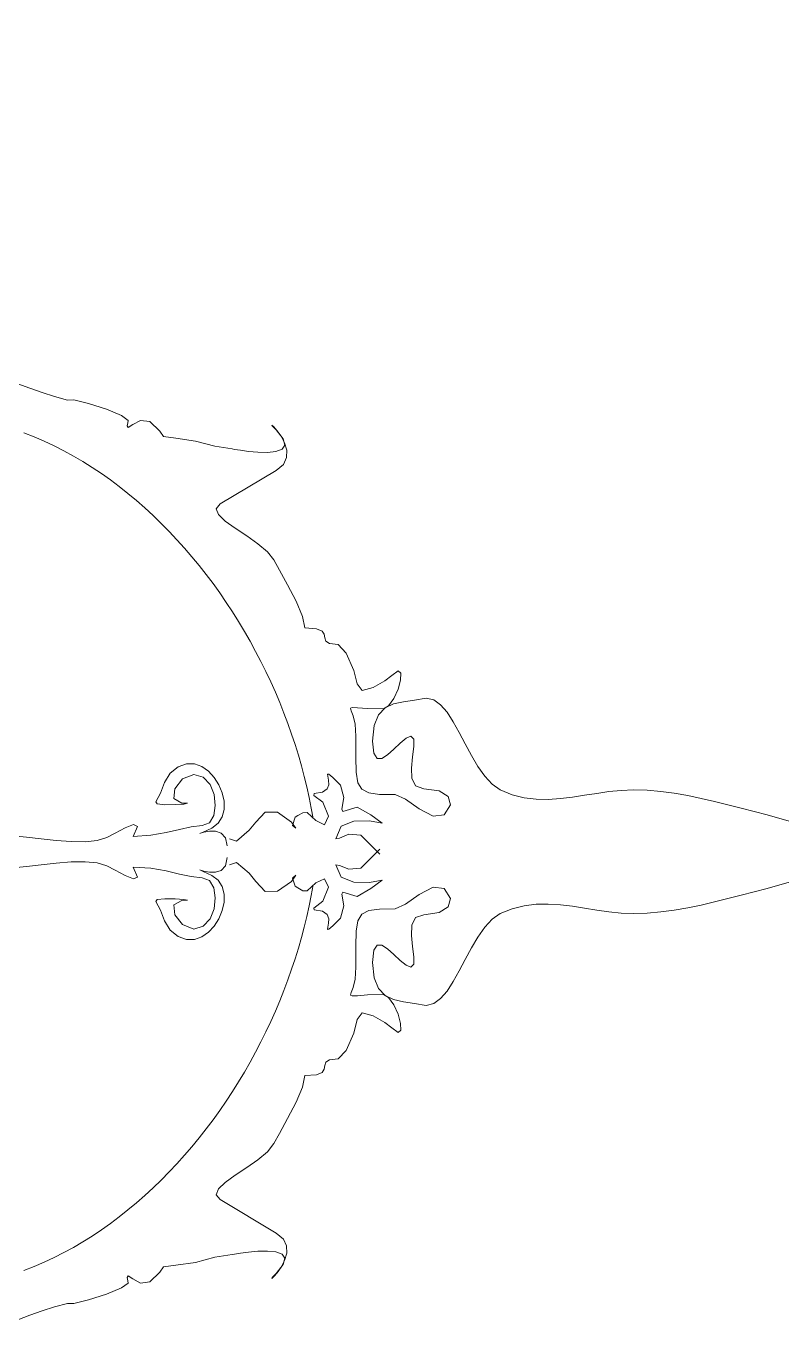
# Model space of a CAD drawing. Header units: centimetres. Extents: x -377343 to 693706, y 194584 to 813780.
# Drawn here: x 199308.8 to 199380.1, y 498018.2 to 498142.5 of the extents above; entities that cross this region are included whole.
import ezdxf

# ---------------------------------------------------------------- set-up
doc = ezdxf.new("R2010")
doc.units = ezdxf.units.CM
doc.layers.add('PIPA', color=11, linetype='Continuous')
doc.layers.add('TEXT', color=7, linetype='Continuous')

msp = doc.modelspace()

# ---------------------------------------------------------------- linework, layer by layer
at = {"layer": 'PIPA', "lineweight": 35, "extrusion": (0, 0.816497, 0.57735), "elevation": 193451.324}
msp.add_lwpolyline([(-421704.212, -325591.681), (-159560.265, -63447.734), (377343.333, -600351.331), (-158232.47, -1135927.133), (-693706.405, -600453.199), (-454216.825, -360963.619)], dxfattribs=at)
at = {"layer": 'TEXT', "color": 2, "linetype": 'Continuous', "lineweight": 13}
for p, q in [((199309.105, 498108.282), (199307.974, 498108.701)), ((199310.256, 498107.871), (199309.105, 498108.282)), ((199311.439, 498107.488), (199310.256, 498107.871)), ((199312.663, 498107.154), (199311.439, 498107.488)), ((199313.25, 498107.181), (199312.663, 498107.154)), ((199314.652, 498106.836), (199313.25, 498107.181)), ((199316.336, 498106.286), (199314.652, 498106.836)), ((199317.766, 498105.698), (199316.336, 498106.286)), ((199318.406, 498105.239), (199317.766, 498105.698)), ((199318.306, 498104.714), (199318.356, 498105.014)), ((199318.406, 498104.564), (199318.306, 498104.714)), ((199318.356, 498105.014), (199318.406, 498105.239)), ((199318.832, 498104.835), (199318.406, 498104.564)), ((199319.557, 498105.231), (199318.832, 498104.835)), ((199320.433, 498105.127), (199319.557, 498105.231)), ((199321.376, 498104.217), (199320.433, 498105.127)), ((199332.15, 498104.625), (199331.969, 498104.794)), ((199331.969, 498104.794), (199332.014, 498104.715)), ((199332.014, 498104.715), (199332.369, 498104.338)), ((199309.505, 498103.674), (199308.547, 498104.049)), ((199309.505, 498103.674), (199308.547, 498104.049)), ((199310.451, 498103.267), (199309.505, 498103.674)), ((199310.451, 498103.267), (199309.505, 498103.674)), ((199321.743, 498103.709), (199321.376, 498104.217)), ((199322.91, 498103.55), (199321.743, 498103.709)), ((199324.758, 498103.287), (199322.91, 498103.55)), ((199332.467, 498104.256), (199332.15, 498104.625)), ((199332.369, 498104.338), (199333.049, 498103.494)), ((199332.834, 498103.733), (199332.467, 498104.256)), ((199333.164, 498103.106), (199332.834, 498103.733)), ((199333.049, 498103.494), (199333.201, 498102.897)), ((199311.384, 498102.83), (199310.451, 498103.267)), ((199311.384, 498102.83), (199310.451, 498103.267)), ((199312.305, 498102.363), (199311.384, 498102.83)), ((199312.305, 498102.363), (199311.384, 498102.83)), ((199313.212, 498101.867), (199312.305, 498102.363)), ((199313.212, 498101.867), (199312.305, 498102.363)), ((199326.581, 498102.799), (199324.758, 498103.287)), ((199328.203, 498102.537), (199326.581, 498102.799)), ((199328.435, 498102.499), (199328.203, 498102.537)), ((199328.993, 498102.411), (199328.435, 498102.499)), ((199329.77, 498102.309), (199328.993, 498102.411)), ((199330.659, 498102.23), (199329.77, 498102.309)), ((199331.553, 498102.213), (199330.659, 498102.23)), ((199332.346, 498102.293), (199331.553, 498102.213)), ((199332.931, 498102.509), (199332.346, 498102.293)), ((199333.201, 498102.897), (199332.931, 498102.509)), ((199333.37, 498102.422), (199333.164, 498103.106)), ((199333.364, 498101.73), (199333.37, 498102.422)), ((199314.107, 498101.344), (199313.212, 498101.867)), ((199314.107, 498101.344), (199313.212, 498101.867)), ((199314.988, 498100.793), (199314.107, 498101.344)), ((199314.988, 498100.793), (199314.107, 498101.344)), ((199332.369, 498100.51), (199333.06, 498101.076)), ((199333.06, 498101.076), (199333.364, 498101.73)), ((199315.856, 498100.216), (199314.988, 498100.793)), ((199315.856, 498100.216), (199314.988, 498100.793)), ((199316.709, 498099.613), (199315.856, 498100.216)), ((199316.709, 498099.613), (199315.856, 498100.216)), ((199327.077, 498097.357), (199332.369, 498100.51)), ((199317.548, 498098.986), (199316.709, 498099.613)), ((199317.548, 498098.986), (199316.709, 498099.613)), ((199318.373, 498098.334), (199317.548, 498098.986)), ((199318.373, 498098.334), (199317.548, 498098.986)), ((199319.183, 498097.659), (199318.373, 498098.334)), ((199319.183, 498097.659), (199318.373, 498098.334)), ((199319.978, 498096.962), (199319.183, 498097.659)), ((199319.978, 498096.962), (199319.183, 498097.659)), ((199326.703, 498096.889), (199327.077, 498097.357)), ((199320.757, 498096.244), (199319.978, 498096.962)), ((199320.757, 498096.244), (199319.978, 498096.962)), ((199321.521, 498095.504), (199320.757, 498096.244)), ((199321.521, 498095.504), (199320.757, 498096.244)), ((199326.919, 498096.34), (199326.703, 498096.889)), ((199327.572, 498095.722), (199326.919, 498096.34)), ((199322.269, 498094.745), (199321.521, 498095.504)), ((199322.269, 498094.745), (199321.521, 498095.504)), ((199328.513, 498095.048), (199327.572, 498095.722)), ((199329.591, 498094.333), (199328.513, 498095.048)), ((199323.001, 498093.967), (199322.269, 498094.745)), ((199323.001, 498093.967), (199322.269, 498094.745)), ((199323.717, 498093.17), (199323.001, 498093.967)), ((199323.717, 498093.17), (199323.001, 498093.967)), ((199330.656, 498093.588), (199329.591, 498094.333)), ((199331.557, 498092.827), (199330.656, 498093.588)), ((199324.415, 498092.355), (199323.717, 498093.17)), ((199324.415, 498092.355), (199323.717, 498093.17)), ((199325.097, 498091.524), (199324.415, 498092.355)), ((199325.097, 498091.524), (199324.415, 498092.355)), ((199332.144, 498092.064), (199331.557, 498092.827)), ((199325.762, 498090.677), (199325.097, 498091.524)), ((199325.762, 498090.677), (199325.097, 498091.524)), ((199332.676, 498091.094), (199332.144, 498092.064)), ((199333.45, 498089.708), (199332.676, 498091.094)), ((199326.41, 498089.814), (199325.762, 498090.677)), ((199326.41, 498089.814), (199325.762, 498090.677)), ((199327.039, 498088.937), (199326.41, 498089.814)), ((199327.039, 498088.937), (199326.41, 498089.814)), ((199327.651, 498088.047), (199327.039, 498088.937)), ((199327.651, 498088.047), (199327.039, 498088.937)), ((199334.252, 498088.165), (199333.45, 498089.708)), ((199328.244, 498087.144), (199327.651, 498088.047)), ((199328.244, 498087.144), (199327.651, 498088.047)), ((199334.865, 498086.724), (199334.252, 498088.165)), ((199328.819, 498086.229), (199328.244, 498087.144)), ((199328.819, 498086.229), (199328.244, 498087.144)), ((199329.375, 498085.302), (199328.819, 498086.229)), ((199329.375, 498085.302), (199328.819, 498086.229)), ((199335.072, 498085.646), (199334.865, 498086.724)), ((199329.912, 498084.366), (199329.375, 498085.302)), ((199329.912, 498084.366), (199329.375, 498085.302)), ((199336.174, 498085.558), (199335.072, 498085.646)), ((199336.721, 498085.333), (199336.174, 498085.558)), ((199336.916, 498085.025), (199336.721, 498085.333)), ((199336.96, 498084.69), (199336.916, 498085.025)), ((199330.429, 498083.419), (199329.912, 498084.366)), ((199330.429, 498083.419), (199329.912, 498084.366)), ((199337.058, 498084.382), (199336.96, 498084.69)), ((199337.412, 498084.157), (199337.058, 498084.382)), ((199338.225, 498084.069), (199337.412, 498084.157)), ((199338.992, 498083.256), (199338.225, 498084.069)), ((199330.927, 498082.464), (199330.429, 498083.419)), ((199330.927, 498082.464), (199330.429, 498083.419)), ((199331.405, 498081.501), (199330.927, 498082.464)), ((199331.405, 498081.501), (199330.927, 498082.464)), ((199339.71, 498081.617), (199338.992, 498083.256)), ((199331.863, 498080.531), (199331.405, 498081.501)), ((199331.863, 498080.531), (199331.405, 498081.501)), ((199340.027, 498080.353), (199339.71, 498081.617)), ((199343.292, 498081.142), (199342.639, 498080.638)), ((199343.91, 498081.57), (199343.292, 498081.142)), ((199344.17, 498081.354), (199343.91, 498081.57)), ((199344.14, 498080.704), (199344.17, 498081.354)), ((199332.3, 498079.554), (199331.863, 498080.531)), ((199332.3, 498079.554), (199331.863, 498080.531)), ((199340.489, 498079.716), (199340.027, 498080.353)), ((199341.533, 498079.987), (199340.489, 498079.716)), ((199342.639, 498080.638), (199341.533, 498079.987)), ((199343.89, 498079.832), (199344.14, 498080.704)), ((199332.717, 498078.572), (199332.3, 498079.554)), ((199332.717, 498078.572), (199332.3, 498079.554)), ((199343.003, 498078.264), (199343.488, 498078.948)), ((199344.421, 498078.661), (199343.476, 498078.447)), ((199343.488, 498078.948), (199343.89, 498079.832)), ((199345.462, 498078.813), (199344.421, 498078.661)), ((199346.558, 498079.002), (199345.462, 498078.813)), ((199347.264, 498078.833), (199346.558, 498079.002)), ((199347.916, 498078.365), (199347.264, 498078.833)), ((199333.113, 498077.585), (199332.717, 498078.572)), ((199333.113, 498077.585), (199332.717, 498078.572)), ((199333.488, 498076.594), (199333.113, 498077.585)), ((199333.488, 498076.594), (199333.113, 498077.585)), ((199339.393, 498078.045), (199339.557, 498078.119)), ((199339.457, 498077.802), (199339.393, 498078.045)), ((199339.638, 498077.323), (199339.457, 498077.802)), ((199339.557, 498078.119), (199340.057, 498078.091)), ((199340.057, 498078.091), (199341.002, 498078.025)), ((199341.002, 498078.025), (199342.504, 498077.989)), ((199342.042, 498077.426), (199341.635, 498076.42)), ((199342.669, 498078.068), (199342.042, 498077.426)), ((199342.504, 498077.989), (199343.003, 498078.264)), ((199343.476, 498078.447), (199342.669, 498078.068)), ((199348.527, 498077.657), (199347.916, 498078.365)), ((199349.111, 498076.766), (199348.527, 498077.657)), ((199333.841, 498075.6), (199333.488, 498076.594)), ((199333.841, 498075.6), (199333.488, 498076.594)), ((199339.827, 498076.544), (199339.638, 498077.323)), ((199339.914, 498075.399), (199339.827, 498076.544)), ((199341.635, 498076.42), (199341.491, 498074.948)), ((199349.68, 498075.751), (199349.111, 498076.766)), ((199334.172, 498074.604), (199333.841, 498075.6)), ((199334.172, 498074.604), (199333.841, 498075.6)), ((199339.907, 498073.426), (199339.914, 498075.399)), ((199341.491, 498074.948), (199341.604, 498073.804)), ((199344.103, 498074.758), (199344.648, 498075.213)), ((199344.648, 498075.213), (199345.094, 498075.399)), ((199345.094, 498075.399), (199345.387, 498075.124)), ((199345.387, 498075.124), (199345.399, 498074.416)), ((199350.249, 498074.671), (199349.68, 498075.751)), ((199334.482, 498073.606), (199334.172, 498074.604)), ((199334.482, 498073.606), (199334.172, 498074.604)), ((199341.604, 498073.804), (199341.911, 498073.308)), ((199342.363, 498073.309), (199342.912, 498073.653)), ((199342.912, 498073.653), (199343.508, 498074.187)), ((199343.508, 498074.187), (199344.103, 498074.758)), ((199345.399, 498074.416), (199345.274, 498073.448)), ((199350.83, 498073.584), (199350.249, 498074.671)), ((199323.13, 498072.511), (199322.347, 498071.908)), ((199323.13, 498072.511), (199322.347, 498071.908)), ((199323.904, 498072.789), (199323.13, 498072.511)), ((199323.904, 498072.789), (199323.13, 498072.511)), ((199324.652, 498072.785), (199323.904, 498072.789)), ((199324.652, 498072.785), (199323.904, 498072.789)), ((199325.352, 498072.543), (199324.652, 498072.785)), ((199325.352, 498072.543), (199324.652, 498072.785)), ((199325.985, 498072.105), (199325.352, 498072.543)), ((199325.985, 498072.105), (199325.352, 498072.543)), ((199334.769, 498072.607), (199334.482, 498073.606)), ((199334.769, 498072.607), (199334.482, 498073.606)), ((199335.033, 498071.608), (199334.769, 498072.607)), ((199335.033, 498071.608), (199334.769, 498072.607)), ((199339.942, 498071.99), (199339.907, 498073.426)), ((199341.911, 498073.308), (199342.363, 498073.309)), ((199345.274, 498073.448), (199345.16, 498072.394)), ((199345.16, 498072.394), (199345.201, 498071.426)), ((199351.436, 498072.548), (199350.83, 498073.584)), ((199352.081, 498071.622), (199351.436, 498072.548)), ((199322.347, 498071.908), (199321.822, 498071.032)), ((199322.347, 498071.908), (199321.822, 498071.032)), ((199322.812, 498070.444), (199323.521, 498071.373)), ((199322.812, 498070.444), (199323.521, 498071.373)), ((199323.521, 498071.373), (199324.6, 498071.795)), ((199323.521, 498071.373), (199324.6, 498071.795)), ((199324.6, 498071.795), (199325.488, 498071.527)), ((199324.6, 498071.795), (199325.488, 498071.527)), ((199325.488, 498071.527), (199326.125, 498070.835)), ((199325.488, 498071.527), (199326.125, 498070.835)), ((199326.532, 498071.515), (199325.985, 498072.105)), ((199326.532, 498071.515), (199325.985, 498072.105)), ((199326.973, 498070.815), (199326.532, 498071.515)), ((199326.973, 498070.815), (199326.532, 498071.515)), ((199335.275, 498070.61), (199335.033, 498071.608)), ((199335.275, 498070.61), (199335.033, 498071.608)), ((199337.353, 498071.818), (199337.232, 498071.829)), ((199337.232, 498071.829), (199337.26, 498071.612)), ((199337.353, 498071.818), (199337.232, 498071.829)), ((199337.232, 498071.829), (199337.26, 498071.612)), ((199337.26, 498071.612), (199337.33, 498071.249)), ((199337.26, 498071.612), (199337.33, 498071.249)), ((199337.33, 498071.249), (199337.341, 498070.823)), ((199337.33, 498071.249), (199337.341, 498070.823)), ((199337.724, 498071.496), (199337.353, 498071.818)), ((199337.724, 498071.496), (199337.353, 498071.818)), ((199338.45, 498070.782), (199337.724, 498071.496)), ((199338.45, 498070.782), (199337.724, 498071.496)), ((199340.1, 498071.005), (199339.942, 498071.99)), ((199345.201, 498071.426), (199345.543, 498070.718)), ((199352.778, 498070.863), (199352.081, 498071.622)), ((199321.447, 498070.006), (199320.996, 498069.205)), ((199321.447, 498070.006), (199320.996, 498069.205)), ((199321.822, 498071.032), (199321.447, 498070.006)), ((199321.822, 498071.032), (199321.447, 498070.006)), ((199322.715, 498069.515), (199322.812, 498070.444)), ((199322.715, 498069.515), (199322.812, 498070.444)), ((199326.125, 498070.835), (199326.505, 498069.889)), ((199326.125, 498070.835), (199326.505, 498069.889)), ((199327.288, 498070.049), (199326.973, 498070.815)), ((199327.288, 498070.049), (199326.973, 498070.815)), ((199327.458, 498069.259), (199327.288, 498070.049)), ((199327.458, 498069.259), (199327.288, 498070.049)), ((199335.493, 498069.613), (199335.275, 498070.61)), ((199335.493, 498069.613), (199335.275, 498070.61)), ((199335.973, 498069.993), (199335.923, 498069.814)), ((199335.973, 498069.993), (199335.923, 498069.814)), ((199336.766, 498070.113), (199335.973, 498069.993)), ((199336.766, 498070.113), (199335.973, 498069.993)), ((199337.187, 498070.417), (199336.766, 498070.113)), ((199337.187, 498070.417), (199336.766, 498070.113)), ((199337.341, 498070.823), (199337.187, 498070.417)), ((199337.341, 498070.823), (199337.187, 498070.417)), ((199338.784, 498069.614), (199338.45, 498070.782)), ((199338.784, 498069.614), (199338.45, 498070.782)), ((199340.466, 498070.386), (199340.1, 498071.005)), ((199341.121, 498070.049), (199340.466, 498070.386)), ((199342.148, 498069.909), (199341.121, 498070.049)), ((199343.63, 498069.881), (199342.148, 498069.909)), ((199345.543, 498070.718), (199346.333, 498070.444)), ((199346.333, 498070.444), (199347.772, 498070.247)), ((199347.772, 498070.247), (199348.641, 498069.712)), ((199353.539, 498070.331), (199352.778, 498070.863)), ((199354.676, 498069.874), (199353.539, 498070.331)), ((199362.673, 498070.002), (199361.523, 498069.82)), ((199363.828, 498070.167), (199362.673, 498070.002)), ((199364.987, 498070.286), (199363.828, 498070.167)), ((199366.151, 498070.331), (199364.987, 498070.286)), ((199367.435, 498070.292), (199366.151, 498070.331)), ((199368.717, 498070.183), (199367.435, 498070.292)), ((199369.996, 498070.012), (199368.717, 498070.183)), ((199371.272, 498069.791), (199369.996, 498070.012)), ((199320.996, 498069.205), (199321.133, 498069.001)), ((199320.996, 498069.205), (199321.133, 498069.001)), ((199321.133, 498069.001), (199321.864, 498068.926)), ((199321.133, 498069.001), (199321.864, 498068.926)), ((199321.864, 498068.926), (199322.826, 498068.938)), ((199321.864, 498068.926), (199322.826, 498068.938)), ((199323.474, 498069.092), (199322.715, 498069.515)), ((199323.474, 498069.092), (199322.715, 498069.515)), ((199322.826, 498068.938), (199323.657, 498068.997)), ((199322.826, 498068.938), (199323.657, 498068.997)), ((199323.994, 498069.062), (199323.474, 498069.092)), ((199323.994, 498069.062), (199323.474, 498069.092)), ((199323.657, 498068.997), (199323.994, 498069.062)), ((199323.657, 498068.997), (199323.994, 498069.062)), ((199326.626, 498068.859), (199326.482, 498067.913)), ((199326.626, 498068.859), (199326.482, 498067.913)), ((199326.505, 498069.889), (199326.626, 498068.859)), ((199326.505, 498069.889), (199326.626, 498068.859)), ((199327.463, 498068.489), (199327.458, 498069.259)), ((199327.463, 498068.489), (199327.458, 498069.259)), ((199335.689, 498068.619), (199335.493, 498069.613)), ((199335.689, 498068.619), (199335.493, 498069.613)), ((199335.923, 498069.814), (199336.774, 498069.159)), ((199335.923, 498069.814), (199336.774, 498069.159)), ((199336.774, 498069.159), (199337.324, 498067.854)), ((199336.774, 498069.159), (199337.324, 498067.854)), ((199338.567, 498068.496), (199338.784, 498069.614)), ((199338.567, 498068.496), (199338.784, 498069.614)), ((199340.039, 498068.713), (199338.675, 498068.304)), ((199340.039, 498068.713), (199338.675, 498068.304)), ((199341.328, 498067.971), (199340.039, 498068.713)), ((199341.328, 498067.971), (199340.039, 498068.713)), ((199344.589, 498069.439), (199343.63, 498069.881)), ((199345.896, 498068.544), (199344.589, 498069.439)), ((199348.835, 498068.924), (199348.247, 498067.966)), ((199348.641, 498069.712), (199348.835, 498068.924)), ((199355.813, 498069.591), (199354.676, 498069.874)), ((199356.951, 498069.454), (199355.813, 498069.591)), ((199358.09, 498069.436), (199356.951, 498069.454)), ((199359.231, 498069.509), (199358.09, 498069.436)), ((199360.375, 498069.646), (199359.231, 498069.509)), ((199361.523, 498069.82), (199360.375, 498069.646)), ((199372.542, 498069.529), (199371.272, 498069.791)), ((199373.805, 498069.237), (199372.542, 498069.529)), ((199375.06, 498068.924), (199373.805, 498069.237)), ((199376.306, 498068.602), (199375.06, 498068.924)), ((199326.482, 498067.913), (199326.071, 498067.221)), ((199326.482, 498067.913), (199326.071, 498067.221)), ((199326.898, 498067.18), (199327.282, 498067.782)), ((199326.898, 498067.18), (199327.282, 498067.782)), ((199327.282, 498067.782), (199327.463, 498068.489)), ((199327.282, 498067.782), (199327.463, 498068.489)), ((199331.331, 498068.242), (199330.455, 498067.291)), ((199331.331, 498068.242), (199330.455, 498067.291)), ((199332.507, 498068.217), (199331.331, 498068.242)), ((199332.507, 498068.217), (199331.331, 498068.242)), ((199333.833, 498067.291), (199332.507, 498068.217)), ((199333.833, 498067.291), (199332.507, 498068.217)), ((199334.171, 498067.741), (199333.933, 498066.974)), ((199334.171, 498067.741), (199333.933, 498066.974)), ((199334.413, 498067.908), (199334.171, 498067.741)), ((199334.413, 498067.908), (199334.171, 498067.741)), ((199334.905, 498068.175), (199334.413, 498067.908)), ((199334.905, 498068.175), (199334.413, 498067.908)), ((199335.297, 498068.192), (199334.905, 498068.175)), ((199335.297, 498068.192), (199334.905, 498068.175)), ((199336.123, 498067.428), (199335.297, 498068.192)), ((199336.123, 498067.428), (199335.297, 498068.192)), ((199335.86, 498067.629), (199335.689, 498068.619)), ((199335.86, 498067.629), (199335.689, 498068.619)), ((199336.949, 498067.041), (199336.123, 498067.428)), ((199336.949, 498067.041), (199336.123, 498067.428)), ((199337.324, 498067.854), (199336.949, 498067.041)), ((199337.324, 498067.854), (199336.949, 498067.041)), ((199338.675, 498068.304), (199338.567, 498068.496)), ((199338.675, 498068.304), (199338.567, 498068.496)), ((199342.391, 498067.178), (199341.328, 498067.971)), ((199342.391, 498067.178), (199341.328, 498067.971)), ((199347.225, 498067.838), (199345.896, 498068.544)), ((199348.247, 498067.966), (199347.225, 498067.838)), ((199377.54, 498068.279), (199376.306, 498068.602)), ((199378.763, 498067.966), (199377.54, 498068.279)), ((199391.825, 498064.25), (199378.763, 498067.966)), ((199317.167, 498066.239), (199316.379, 498065.827)), ((199317.167, 498066.239), (199316.379, 498065.827)), ((199318.111, 498066.742), (199317.167, 498066.239)), ((199318.111, 498066.742), (199317.167, 498066.239)), ((199318.909, 498067.051), (199318.111, 498066.742)), ((199318.909, 498067.051), (199318.111, 498066.742)), ((199318.857, 498065.94), (199319.258, 498066.879)), ((199318.857, 498065.94), (199319.258, 498066.879)), ((199319.258, 498066.879), (199318.909, 498067.051)), ((199319.258, 498066.879), (199318.909, 498067.051)), ((199321.983, 498066.296), (199320.541, 498066.045)), ((199321.983, 498066.296), (199320.541, 498066.045)), ((199323.235, 498066.596), (199321.983, 498066.296)), ((199323.235, 498066.596), (199321.983, 498066.296)), ((199324.352, 498066.848), (199323.235, 498066.596)), ((199324.352, 498066.848), (199323.235, 498066.596)), ((199325.388, 498066.953), (199324.352, 498066.848)), ((199325.388, 498066.953), (199324.352, 498066.848)), ((199325.156, 498066.216), (199325.479, 498066.351)), ((199325.156, 498066.216), (199325.479, 498066.351)), ((199325.217, 498066.24), (199325.156, 498066.216)), ((199325.217, 498066.24), (199325.156, 498066.216)), ((199325.555, 498066.338), (199325.217, 498066.24)), ((199325.555, 498066.338), (199325.217, 498066.24)), ((199326.071, 498067.221), (199325.388, 498066.953)), ((199326.071, 498067.221), (199325.388, 498066.953)), ((199325.479, 498066.351), (199326.289, 498066.728)), ((199325.479, 498066.351), (199326.289, 498066.728)), ((199326.067, 498066.429), (199325.555, 498066.338)), ((199326.067, 498066.429), (199325.555, 498066.338)), ((199326.647, 498066.427), (199326.067, 498066.429)), ((199326.647, 498066.427), (199326.067, 498066.429)), ((199326.289, 498066.728), (199326.898, 498067.18)), ((199326.289, 498066.728), (199326.898, 498067.18)), ((199327.192, 498066.251), (199326.647, 498066.427)), ((199327.192, 498066.251), (199326.647, 498066.427)), ((199327.595, 498065.816), (199327.192, 498066.251)), ((199327.595, 498065.816), (199327.192, 498066.251)), ((199329.813, 498066.532), (199328.62, 498065.497)), ((199329.813, 498066.532), (199328.62, 498065.497)), ((199330.455, 498067.291), (199329.813, 498066.532)), ((199330.455, 498067.291), (199329.813, 498066.532)), ((199334.221, 498066.707), (199333.833, 498067.291)), ((199334.221, 498066.707), (199333.833, 498067.291)), ((199333.933, 498066.974), (199334.221, 498066.707)), ((199333.933, 498066.974), (199334.221, 498066.707)), ((199338, 498065.714), (199338.512, 498066.893)), ((199338, 498065.714), (199338.512, 498066.893)), ((199338.512, 498066.893), (199339.731, 498067.375)), ((199338.512, 498066.893), (199339.731, 498067.375)), ((199339.731, 498067.375), (199341.183, 498067.393)), ((199339.731, 498067.375), (199341.183, 498067.393)), ((199341.183, 498067.393), (199342.391, 498067.178)), ((199341.183, 498067.393), (199342.391, 498067.178)), ((199308.778, 498065.874), (199307.524, 498066.001)), ((199308.778, 498065.874), (199307.524, 498066.001)), ((199310.16, 498065.714), (199308.778, 498065.874)), ((199310.16, 498065.714), (199308.778, 498065.874)), ((199311.594, 498065.559), (199310.16, 498065.714)), ((199311.594, 498065.559), (199310.16, 498065.714)), ((199313.006, 498065.453), (199311.594, 498065.559)), ((199313.006, 498065.453), (199311.594, 498065.559)), ((199314.324, 498065.435), (199313.006, 498065.453)), ((199314.324, 498065.435), (199313.006, 498065.453)), ((199315.473, 498065.546), (199314.324, 498065.435)), ((199315.473, 498065.546), (199314.324, 498065.435)), ((199316.379, 498065.827), (199315.473, 498065.546)), ((199316.379, 498065.827), (199315.473, 498065.546)), ((199320.541, 498066.045), (199318.857, 498065.94)), ((199320.541, 498066.045), (199318.857, 498065.94)), ((199327.753, 498065.039), (199327.595, 498065.816)), ((199327.753, 498065.039), (199327.595, 498065.816)), ((199328.62, 498065.497), (199327.978, 498065.714)), ((199328.62, 498065.497), (199327.978, 498065.714)), ((199338.363, 498065.777), (199338, 498065.714)), ((199338.363, 498065.777), (199338, 498065.714)), ((199339.251, 498066.14), (199338.363, 498065.777)), ((199339.251, 498066.14), (199338.363, 498065.777)), ((199340.364, 498066.052), (199339.251, 498066.14)), ((199340.364, 498066.052), (199339.251, 498066.14)), ((199342.166, 498064.25), (199340.364, 498066.052)), ((199342.166, 498064.25), (199340.364, 498066.052)), ((199327.753, 498063.942), (199327.595, 498063.165)), ((199327.753, 498063.942), (199327.595, 498063.165)), ((199342.166, 498064.731), (199340.364, 498062.929)), ((199342.166, 498064.731), (199340.364, 498062.929)), ((199391.825, 498064.731), (199378.763, 498061.015)), ((199308.778, 498063.107), (199307.524, 498062.98)), ((199308.778, 498063.107), (199307.524, 498062.98)), ((199310.16, 498063.267), (199308.778, 498063.107)), ((199310.16, 498063.267), (199308.778, 498063.107)), ((199311.594, 498063.422), (199310.16, 498063.267)), ((199311.594, 498063.422), (199310.16, 498063.267)), ((199313.006, 498063.528), (199311.594, 498063.422)), ((199313.006, 498063.528), (199311.594, 498063.422)), ((199314.324, 498063.547), (199313.006, 498063.528)), ((199314.324, 498063.547), (199313.006, 498063.528)), ((199315.473, 498063.436), (199314.324, 498063.547)), ((199315.473, 498063.436), (199314.324, 498063.547)), ((199316.379, 498063.154), (199315.473, 498063.436)), ((199316.379, 498063.154), (199315.473, 498063.436)), ((199317.167, 498062.743), (199316.379, 498063.154)), ((199317.167, 498062.743), (199316.379, 498063.154)), ((199318.111, 498062.239), (199317.167, 498062.743)), ((199318.111, 498062.239), (199317.167, 498062.743)), ((199318.857, 498063.042), (199319.258, 498062.102)), ((199318.857, 498063.042), (199319.258, 498062.102)), ((199320.541, 498062.936), (199318.857, 498063.042)), ((199320.541, 498062.936), (199318.857, 498063.042)), ((199321.983, 498062.685), (199320.541, 498062.936)), ((199321.983, 498062.685), (199320.541, 498062.936)), ((199323.235, 498062.385), (199321.983, 498062.685)), ((199323.235, 498062.385), (199321.983, 498062.685)), ((199325.217, 498062.741), (199325.156, 498062.765)), ((199325.156, 498062.765), (199325.479, 498062.63)), ((199325.217, 498062.741), (199325.156, 498062.765)), ((199325.156, 498062.765), (199325.479, 498062.63)), ((199325.555, 498062.643), (199325.217, 498062.741)), ((199325.555, 498062.643), (199325.217, 498062.741)), ((199325.479, 498062.63), (199326.289, 498062.253)), ((199325.479, 498062.63), (199326.289, 498062.253)), ((199326.067, 498062.552), (199325.555, 498062.643)), ((199326.067, 498062.552), (199325.555, 498062.643)), ((199326.647, 498062.554), (199326.067, 498062.552)), ((199326.647, 498062.554), (199326.067, 498062.552)), ((199327.192, 498062.73), (199326.647, 498062.554)), ((199327.192, 498062.73), (199326.647, 498062.554)), ((199327.595, 498063.165), (199327.192, 498062.73)), ((199327.595, 498063.165), (199327.192, 498062.73)), ((199328.62, 498063.484), (199327.978, 498063.267)), ((199328.62, 498063.484), (199327.978, 498063.267)), ((199329.813, 498062.449), (199328.62, 498063.484)), ((199329.813, 498062.449), (199328.62, 498063.484)), ((199330.455, 498061.69), (199329.813, 498062.449)), ((199330.455, 498061.69), (199329.813, 498062.449)), ((199338.363, 498063.204), (199338, 498063.267)), ((199338.363, 498063.204), (199338, 498063.267)), ((199338, 498063.267), (199338.512, 498062.088)), ((199338, 498063.267), (199338.512, 498062.088)), ((199339.251, 498062.841), (199338.363, 498063.204)), ((199339.251, 498062.841), (199338.363, 498063.204)), ((199340.364, 498062.929), (199339.251, 498062.841)), ((199340.364, 498062.929), (199339.251, 498062.841)), ((199318.909, 498061.93), (199318.111, 498062.239)), ((199318.909, 498061.93), (199318.111, 498062.239)), ((199319.258, 498062.102), (199318.909, 498061.93)), ((199319.258, 498062.102), (199318.909, 498061.93)), ((199324.352, 498062.134), (199323.235, 498062.385)), ((199324.352, 498062.134), (199323.235, 498062.385)), ((199325.388, 498062.028), (199324.352, 498062.134)), ((199325.388, 498062.028), (199324.352, 498062.134)), ((199326.071, 498061.76), (199325.388, 498062.028)), ((199326.071, 498061.76), (199325.388, 498062.028)), ((199326.482, 498061.068), (199326.071, 498061.76)), ((199326.482, 498061.068), (199326.071, 498061.76)), ((199326.289, 498062.253), (199326.898, 498061.801)), ((199326.289, 498062.253), (199326.898, 498061.801)), ((199326.898, 498061.801), (199327.282, 498061.199)), ((199326.898, 498061.801), (199327.282, 498061.199)), ((199331.331, 498060.739), (199330.455, 498061.69)), ((199331.331, 498060.739), (199330.455, 498061.69)), ((199333.833, 498061.69), (199332.507, 498060.764)), ((199333.833, 498061.69), (199332.507, 498060.764)), ((199334.221, 498062.274), (199333.833, 498061.69)), ((199334.221, 498062.274), (199333.833, 498061.69)), ((199333.933, 498062.007), (199334.221, 498062.274)), ((199333.933, 498062.007), (199334.221, 498062.274)), ((199334.171, 498061.24), (199333.933, 498062.007)), ((199334.171, 498061.24), (199333.933, 498062.007)), ((199334.413, 498061.073), (199334.171, 498061.24)), ((199334.413, 498061.073), (199334.171, 498061.24)), ((199336.123, 498061.553), (199335.297, 498060.789)), ((199336.123, 498061.553), (199335.297, 498060.789)), ((199335.86, 498061.353), (199335.689, 498060.362)), ((199335.86, 498061.353), (199335.689, 498060.362)), ((199336.949, 498061.941), (199336.123, 498061.553)), ((199336.949, 498061.941), (199336.123, 498061.553)), ((199337.324, 498061.127), (199336.949, 498061.941)), ((199337.324, 498061.127), (199336.949, 498061.941)), ((199338.512, 498062.088), (199339.731, 498061.606)), ((199338.512, 498062.088), (199339.731, 498061.606)), ((199339.731, 498061.606), (199341.183, 498061.588)), ((199339.731, 498061.606), (199341.183, 498061.588)), ((199341.183, 498061.588), (199342.391, 498061.803)), ((199341.183, 498061.588), (199342.391, 498061.803)), ((199342.391, 498061.803), (199341.328, 498061.011)), ((199342.391, 498061.803), (199341.328, 498061.011)), ((199320.996, 498059.776), (199321.133, 498059.98)), ((199320.996, 498059.776), (199321.133, 498059.98)), ((199321.133, 498059.98), (199321.864, 498060.055)), ((199321.133, 498059.98), (199321.864, 498060.055)), ((199321.864, 498060.055), (199322.826, 498060.043)), ((199321.864, 498060.055), (199322.826, 498060.043)), ((199322.826, 498060.043), (199323.657, 498059.985)), ((199322.826, 498060.043), (199323.657, 498059.985)), ((199323.657, 498059.985), (199323.994, 498059.919)), ((199323.657, 498059.985), (199323.994, 498059.919)), ((199326.626, 498060.122), (199326.482, 498061.068)), ((199326.626, 498060.122), (199326.482, 498061.068)), ((199326.505, 498059.092), (199326.626, 498060.122)), ((199326.505, 498059.092), (199326.626, 498060.122)), ((199327.282, 498061.199), (199327.463, 498060.492)), ((199327.282, 498061.199), (199327.463, 498060.492)), ((199327.463, 498060.492), (199327.458, 498059.722)), ((199327.463, 498060.492), (199327.458, 498059.722)), ((199332.507, 498060.764), (199331.331, 498060.739)), ((199332.507, 498060.764), (199331.331, 498060.739)), ((199334.905, 498060.806), (199334.413, 498061.073)), ((199334.905, 498060.806), (199334.413, 498061.073)), ((199335.297, 498060.789), (199334.905, 498060.806)), ((199335.297, 498060.789), (199334.905, 498060.806)), ((199335.689, 498060.362), (199335.493, 498059.368)), ((199335.689, 498060.362), (199335.493, 498059.368)), ((199336.774, 498059.822), (199337.324, 498061.127)), ((199336.774, 498059.822), (199337.324, 498061.127)), ((199338.675, 498060.677), (199338.567, 498060.485)), ((199338.675, 498060.677), (199338.567, 498060.485)), ((199338.567, 498060.485), (199338.784, 498059.367)), ((199338.567, 498060.485), (199338.784, 498059.367)), ((199340.039, 498060.268), (199338.675, 498060.677)), ((199340.039, 498060.268), (199338.675, 498060.677)), ((199341.328, 498061.011), (199340.039, 498060.268)), ((199341.328, 498061.011), (199340.039, 498060.268)), ((199345.896, 498060.438), (199344.589, 498059.542)), ((199347.225, 498061.143), (199345.896, 498060.438)), ((199348.247, 498061.015), (199347.225, 498061.143)), ((199348.835, 498060.058), (199348.247, 498061.015)), ((199348.641, 498059.269), (199348.835, 498060.058)), ((199375.06, 498060.057), (199373.805, 498059.745)), ((199376.306, 498060.38), (199375.06, 498060.057)), ((199377.54, 498060.702), (199376.306, 498060.38)), ((199378.763, 498061.015), (199377.54, 498060.702)), ((199321.447, 498058.975), (199320.996, 498059.776)), ((199321.447, 498058.975), (199320.996, 498059.776)), ((199321.822, 498057.949), (199321.447, 498058.975)), ((199321.822, 498057.949), (199321.447, 498058.975)), ((199323.474, 498059.889), (199322.715, 498059.466)), ((199323.474, 498059.889), (199322.715, 498059.466)), ((199322.715, 498059.466), (199322.812, 498058.537)), ((199322.715, 498059.466), (199322.812, 498058.537)), ((199323.994, 498059.919), (199323.474, 498059.889)), ((199323.994, 498059.919), (199323.474, 498059.889)), ((199326.125, 498058.146), (199326.505, 498059.092)), ((199326.125, 498058.146), (199326.505, 498059.092)), ((199327.288, 498058.933), (199326.973, 498058.166)), ((199327.288, 498058.933), (199326.973, 498058.166)), ((199327.458, 498059.722), (199327.288, 498058.933)), ((199327.458, 498059.722), (199327.288, 498058.933)), ((199335.493, 498059.368), (199335.275, 498058.371)), ((199335.493, 498059.368), (199335.275, 498058.371)), ((199335.923, 498059.167), (199336.774, 498059.822)), ((199335.923, 498059.167), (199336.774, 498059.822)), ((199335.973, 498058.988), (199335.923, 498059.167)), ((199335.973, 498058.988), (199335.923, 498059.167)), ((199336.766, 498058.868), (199335.973, 498058.988)), ((199336.766, 498058.868), (199335.973, 498058.988)), ((199337.187, 498058.564), (199336.766, 498058.868)), ((199337.187, 498058.564), (199336.766, 498058.868)), ((199338.784, 498059.367), (199338.45, 498058.2)), ((199338.784, 498059.367), (199338.45, 498058.2)), ((199341.121, 498058.932), (199340.466, 498058.595)), ((199342.148, 498059.073), (199341.121, 498058.932)), ((199343.63, 498059.1), (199342.148, 498059.073)), ((199344.589, 498059.542), (199343.63, 498059.1)), ((199346.333, 498058.537), (199347.772, 498058.734)), ((199347.772, 498058.734), (199348.641, 498059.269)), ((199354.676, 498059.107), (199353.539, 498058.65)), ((199355.813, 498059.39), (199354.676, 498059.107)), ((199356.951, 498059.527), (199355.813, 498059.39)), ((199358.09, 498059.545), (199356.951, 498059.527)), ((199359.231, 498059.472), (199358.09, 498059.545)), ((199360.375, 498059.335), (199359.231, 498059.472)), ((199361.523, 498059.162), (199360.375, 498059.335)), ((199362.673, 498058.979), (199361.523, 498059.162)), ((199363.828, 498058.814), (199362.673, 498058.979)), ((199364.987, 498058.696), (199363.828, 498058.814)), ((199368.717, 498058.799), (199367.435, 498058.689)), ((199369.996, 498058.969), (199368.717, 498058.799)), ((199371.272, 498059.191), (199369.996, 498058.969)), ((199372.542, 498059.452), (199371.272, 498059.191)), ((199373.805, 498059.745), (199372.542, 498059.452)), ((199322.347, 498057.073), (199321.822, 498057.949)), ((199322.347, 498057.073), (199321.822, 498057.949)), ((199322.812, 498058.537), (199323.521, 498057.608)), ((199322.812, 498058.537), (199323.521, 498057.608)), ((199323.521, 498057.608), (199324.6, 498057.186)), ((199323.521, 498057.608), (199324.6, 498057.186)), ((199325.488, 498057.454), (199326.125, 498058.146)), ((199325.488, 498057.454), (199326.125, 498058.146)), ((199326.973, 498058.166), (199326.532, 498057.467)), ((199326.973, 498058.166), (199326.532, 498057.467)), ((199335.275, 498058.371), (199335.033, 498057.373)), ((199335.275, 498058.371), (199335.033, 498057.373)), ((199337.341, 498058.158), (199337.187, 498058.564)), ((199337.341, 498058.158), (199337.187, 498058.564)), ((199337.26, 498057.37), (199337.33, 498057.732)), ((199337.26, 498057.37), (199337.33, 498057.732)), ((199337.33, 498057.732), (199337.341, 498058.158)), ((199337.33, 498057.732), (199337.341, 498058.158)), ((199337.724, 498057.485), (199337.353, 498057.164)), ((199337.724, 498057.485), (199337.353, 498057.164)), ((199338.45, 498058.2), (199337.724, 498057.485)), ((199338.45, 498058.2), (199337.724, 498057.485)), ((199340.1, 498057.976), (199339.942, 498056.991)), ((199340.466, 498058.595), (199340.1, 498057.976)), ((199345.16, 498056.587), (199345.201, 498057.555)), ((199345.201, 498057.555), (199345.543, 498058.263)), ((199345.543, 498058.263), (199346.333, 498058.537)), ((199352.778, 498058.118), (199352.081, 498057.36)), ((199353.539, 498058.65), (199352.778, 498058.118)), ((199366.151, 498058.65), (199364.987, 498058.696)), ((199367.435, 498058.689), (199366.151, 498058.65)), ((199323.13, 498056.471), (199322.347, 498057.073)), ((199323.13, 498056.471), (199322.347, 498057.073)), ((199323.904, 498056.193), (199323.13, 498056.471)), ((199323.904, 498056.193), (199323.13, 498056.471)), ((199324.6, 498057.186), (199325.488, 498057.454)), ((199324.6, 498057.186), (199325.488, 498057.454)), ((199325.352, 498056.438), (199324.652, 498056.196)), ((199325.352, 498056.438), (199324.652, 498056.196)), ((199325.985, 498056.876), (199325.352, 498056.438)), ((199325.985, 498056.876), (199325.352, 498056.438)), ((199326.532, 498057.467), (199325.985, 498056.876)), ((199326.532, 498057.467), (199325.985, 498056.876)), ((199334.769, 498056.375), (199334.482, 498055.376)), ((199334.769, 498056.375), (199334.482, 498055.376)), ((199335.033, 498057.373), (199334.769, 498056.375)), ((199335.033, 498057.373), (199334.769, 498056.375)), ((199337.232, 498057.153), (199337.26, 498057.37)), ((199337.232, 498057.153), (199337.26, 498057.37)), ((199337.353, 498057.164), (199337.232, 498057.153)), ((199337.353, 498057.164), (199337.232, 498057.153)), ((199339.942, 498056.991), (199339.907, 498055.555)), ((199345.274, 498055.533), (199345.16, 498056.587)), ((199351.436, 498056.433), (199350.83, 498055.398)), ((199352.081, 498057.36), (199351.436, 498056.433)), ((199324.652, 498056.196), (199323.904, 498056.193)), ((199324.652, 498056.196), (199323.904, 498056.193)), ((199334.482, 498055.376), (199334.172, 498054.378)), ((199334.482, 498055.376), (199334.172, 498054.378)), ((199339.907, 498055.555), (199339.914, 498053.583)), ((199341.491, 498054.033), (199341.604, 498055.178)), ((199341.604, 498055.178), (199341.911, 498055.673)), ((199341.911, 498055.673), (199342.363, 498055.672)), ((199342.363, 498055.672), (199342.912, 498055.328)), ((199342.912, 498055.328), (199343.508, 498054.794)), ((199345.399, 498054.565), (199345.274, 498055.533)), ((199350.83, 498055.398), (199350.249, 498054.31)), ((199334.172, 498054.378), (199333.841, 498053.381)), ((199334.172, 498054.378), (199333.841, 498053.381)), ((199341.635, 498052.562), (199341.491, 498054.033)), ((199343.508, 498054.794), (199344.103, 498054.223)), ((199344.103, 498054.223), (199344.648, 498053.768)), ((199344.648, 498053.768), (199345.094, 498053.583)), ((199345.094, 498053.583), (199345.387, 498053.857)), ((199345.387, 498053.857), (199345.399, 498054.565)), ((199350.249, 498054.31), (199349.68, 498053.23)), ((199333.841, 498053.381), (199333.488, 498052.387)), ((199333.841, 498053.381), (199333.488, 498052.387)), ((199339.914, 498053.583), (199339.827, 498052.437)), ((199342.042, 498051.555), (199341.635, 498052.562)), ((199349.68, 498053.23), (199349.111, 498052.216)), ((199333.113, 498051.396), (199332.717, 498050.409)), ((199333.113, 498051.396), (199332.717, 498050.409)), ((199333.488, 498052.387), (199333.113, 498051.396)), ((199333.488, 498052.387), (199333.113, 498051.396)), ((199339.638, 498051.658), (199339.457, 498051.18)), ((199339.827, 498052.437), (199339.638, 498051.658)), ((199342.669, 498050.913), (199342.042, 498051.555)), ((199348.527, 498051.325), (199347.916, 498050.616)), ((199349.111, 498052.216), (199348.527, 498051.325)), ((199332.717, 498050.409), (199332.3, 498049.427)), ((199332.717, 498050.409), (199332.3, 498049.427)), ((199339.457, 498051.18), (199339.393, 498050.936)), ((199339.393, 498050.936), (199339.557, 498050.862)), ((199339.557, 498050.862), (199340.057, 498050.891)), ((199340.057, 498050.891), (199341.002, 498050.956)), ((199341.002, 498050.956), (199342.504, 498050.993)), ((199342.504, 498050.993), (199343.003, 498050.718)), ((199343.476, 498050.535), (199342.669, 498050.913)), ((199343.003, 498050.718), (199343.488, 498050.033)), ((199344.421, 498050.32), (199343.476, 498050.535)), ((199343.488, 498050.033), (199343.89, 498049.149)), ((199345.462, 498050.168), (199344.421, 498050.32)), ((199346.558, 498049.979), (199345.462, 498050.168)), ((199347.264, 498050.148), (199346.558, 498049.979)), ((199347.916, 498050.616), (199347.264, 498050.148)), ((199332.3, 498049.427), (199331.863, 498048.45)), ((199332.3, 498049.427), (199331.863, 498048.45)), ((199340.489, 498049.265), (199340.027, 498048.628)), ((199341.533, 498048.994), (199340.489, 498049.265)), ((199342.639, 498048.343), (199341.533, 498048.994)), ((199343.89, 498049.149), (199344.14, 498048.277)), ((199331.863, 498048.45), (199331.405, 498047.48)), ((199331.863, 498048.45), (199331.405, 498047.48)), ((199340.027, 498048.628), (199339.71, 498047.364)), ((199343.292, 498047.84), (199342.639, 498048.343)), ((199343.91, 498047.412), (199343.292, 498047.84)), ((199344.17, 498047.628), (199343.91, 498047.412)), ((199344.14, 498048.277), (199344.17, 498047.628)), ((199330.927, 498046.517), (199330.429, 498045.562)), ((199330.927, 498046.517), (199330.429, 498045.562)), ((199331.405, 498047.48), (199330.927, 498046.517)), ((199331.405, 498047.48), (199330.927, 498046.517)), ((199339.71, 498047.364), (199338.992, 498045.725)), ((199330.429, 498045.562), (199329.912, 498044.616)), ((199330.429, 498045.562), (199329.912, 498044.616)), ((199338.992, 498045.725), (199338.225, 498044.912)), ((199329.912, 498044.616), (199329.375, 498043.679)), ((199329.912, 498044.616), (199329.375, 498043.679)), ((199336.916, 498043.956), (199336.721, 498043.648)), ((199336.96, 498044.292), (199336.916, 498043.956)), ((199337.058, 498044.6), (199336.96, 498044.292)), ((199337.412, 498044.825), (199337.058, 498044.6)), ((199338.225, 498044.912), (199337.412, 498044.825)), ((199328.819, 498042.753), (199328.244, 498041.837)), ((199328.819, 498042.753), (199328.244, 498041.837)), ((199329.375, 498043.679), (199328.819, 498042.753)), ((199329.375, 498043.679), (199328.819, 498042.753)), ((199335.072, 498043.336), (199334.865, 498042.257)), ((199336.174, 498043.423), (199335.072, 498043.336)), ((199336.721, 498043.648), (199336.174, 498043.423)), ((199328.244, 498041.837), (199327.651, 498040.934)), ((199328.244, 498041.837), (199327.651, 498040.934)), ((199334.865, 498042.257), (199334.252, 498040.817)), ((199327.651, 498040.934), (199327.039, 498040.044)), ((199327.651, 498040.934), (199327.039, 498040.044)), ((199334.252, 498040.817), (199333.45, 498039.274)), ((199326.41, 498039.167), (199325.762, 498038.305)), ((199326.41, 498039.167), (199325.762, 498038.305)), ((199327.039, 498040.044), (199326.41, 498039.167)), ((199327.039, 498040.044), (199326.41, 498039.167)), ((199333.45, 498039.274), (199332.676, 498037.887)), ((199325.762, 498038.305), (199325.097, 498037.457)), ((199325.762, 498038.305), (199325.097, 498037.457)), ((199332.676, 498037.887), (199332.144, 498036.917)), ((199324.415, 498036.626), (199323.717, 498035.812)), ((199324.415, 498036.626), (199323.717, 498035.812)), ((199325.097, 498037.457), (199324.415, 498036.626)), ((199325.097, 498037.457), (199324.415, 498036.626)), ((199332.144, 498036.917), (199331.557, 498036.154)), ((199323.717, 498035.812), (199323.001, 498035.015)), ((199323.717, 498035.812), (199323.001, 498035.015)), ((199330.656, 498035.393), (199329.591, 498034.649)), ((199331.557, 498036.154), (199330.656, 498035.393)), ((199322.269, 498034.236), (199321.521, 498033.477)), ((199322.269, 498034.236), (199321.521, 498033.477)), ((199323.001, 498035.015), (199322.269, 498034.236)), ((199323.001, 498035.015), (199322.269, 498034.236)), ((199328.513, 498033.933), (199327.572, 498033.259)), ((199329.591, 498034.649), (199328.513, 498033.933)), ((199320.757, 498032.737), (199319.978, 498032.019)), ((199320.757, 498032.737), (199319.978, 498032.019)), ((199321.521, 498033.477), (199320.757, 498032.737)), ((199321.521, 498033.477), (199320.757, 498032.737)), ((199326.919, 498032.641), (199326.703, 498032.092)), ((199327.572, 498033.259), (199326.919, 498032.641)), ((199319.978, 498032.019), (199319.183, 498031.322)), ((199319.978, 498032.019), (199319.183, 498031.322)), ((199326.703, 498032.092), (199327.077, 498031.624)), ((199327.077, 498031.624), (199332.369, 498028.472)), ((199318.373, 498030.647), (199317.548, 498029.996)), ((199318.373, 498030.647), (199317.548, 498029.996)), ((199319.183, 498031.322), (199318.373, 498030.647)), ((199319.183, 498031.322), (199318.373, 498030.647)), ((199316.709, 498029.368), (199315.856, 498028.766)), ((199316.709, 498029.368), (199315.856, 498028.766)), ((199317.548, 498029.996), (199316.709, 498029.368)), ((199317.548, 498029.996), (199316.709, 498029.368)), ((199314.988, 498028.188), (199314.107, 498027.638)), ((199314.988, 498028.188), (199314.107, 498027.638)), ((199315.856, 498028.766), (199314.988, 498028.188)), ((199315.856, 498028.766), (199314.988, 498028.188)), ((199332.369, 498028.472), (199333.06, 498027.905)), ((199333.06, 498027.905), (199333.364, 498027.252)), ((199312.305, 498026.619), (199311.384, 498026.152)), ((199312.305, 498026.619), (199311.384, 498026.152)), ((199313.212, 498027.114), (199312.305, 498026.619)), ((199313.212, 498027.114), (199312.305, 498026.619)), ((199314.107, 498027.638), (199313.212, 498027.114)), ((199314.107, 498027.638), (199313.212, 498027.114)), ((199328.203, 498026.445), (199326.581, 498026.182)), ((199328.435, 498026.482), (199328.203, 498026.445)), ((199328.993, 498026.571), (199328.435, 498026.482)), ((199329.77, 498026.673), (199328.993, 498026.571)), ((199330.659, 498026.751), (199329.77, 498026.673)), ((199331.553, 498026.768), (199330.659, 498026.751)), ((199332.346, 498026.688), (199331.553, 498026.768)), ((199332.931, 498026.472), (199332.346, 498026.688)), ((199333.201, 498026.084), (199332.931, 498026.472)), ((199333.37, 498026.559), (199333.164, 498025.875)), ((199333.364, 498027.252), (199333.37, 498026.559)), ((199309.505, 498025.308), (199308.547, 498024.932)), ((199309.505, 498025.308), (199308.547, 498024.932)), ((199310.451, 498025.715), (199309.505, 498025.308)), ((199310.451, 498025.715), (199309.505, 498025.308)), ((199311.384, 498026.152), (199310.451, 498025.715)), ((199311.384, 498026.152), (199310.451, 498025.715)), ((199321.743, 498025.273), (199321.376, 498024.764)), ((199322.91, 498025.431), (199321.743, 498025.273)), ((199324.758, 498025.694), (199322.91, 498025.431)), ((199326.581, 498026.182), (199324.758, 498025.694)), ((199332.369, 498024.643), (199333.049, 498025.487)), ((199332.834, 498025.248), (199332.467, 498024.726)), ((199333.164, 498025.875), (199332.834, 498025.248)), ((199333.049, 498025.487), (199333.201, 498026.084)), ((199318.406, 498024.418), (199318.306, 498024.268)), ((199318.306, 498024.268), (199318.356, 498023.967)), ((199318.356, 498023.967), (199318.406, 498023.742)), ((199318.832, 498024.147), (199318.406, 498024.418)), ((199319.557, 498023.75), (199318.832, 498024.147)), ((199321.376, 498024.764), (199320.433, 498023.855)), ((199332.15, 498024.356), (199331.969, 498024.187)), ((199331.969, 498024.187), (199332.014, 498024.267)), ((199332.014, 498024.267), (199332.369, 498024.643)), ((199332.467, 498024.726), (199332.15, 498024.356)), ((199316.336, 498022.695), (199314.652, 498022.145)), ((199317.766, 498023.284), (199316.336, 498022.695)), ((199318.406, 498023.742), (199317.766, 498023.284)), ((199320.433, 498023.855), (199319.557, 498023.75)), ((199311.439, 498021.493), (199310.256, 498021.111)), ((199312.663, 498021.828), (199311.439, 498021.493)), ((199313.25, 498021.8), (199312.663, 498021.828)), ((199314.652, 498022.145), (199313.25, 498021.8)), ((199309.105, 498020.7), (199307.974, 498020.28)), ((199310.256, 498021.111), (199309.105, 498020.7))]:
    msp.add_line(p, q, dxfattribs=at)

doc.saveas('drawing.dxf')
